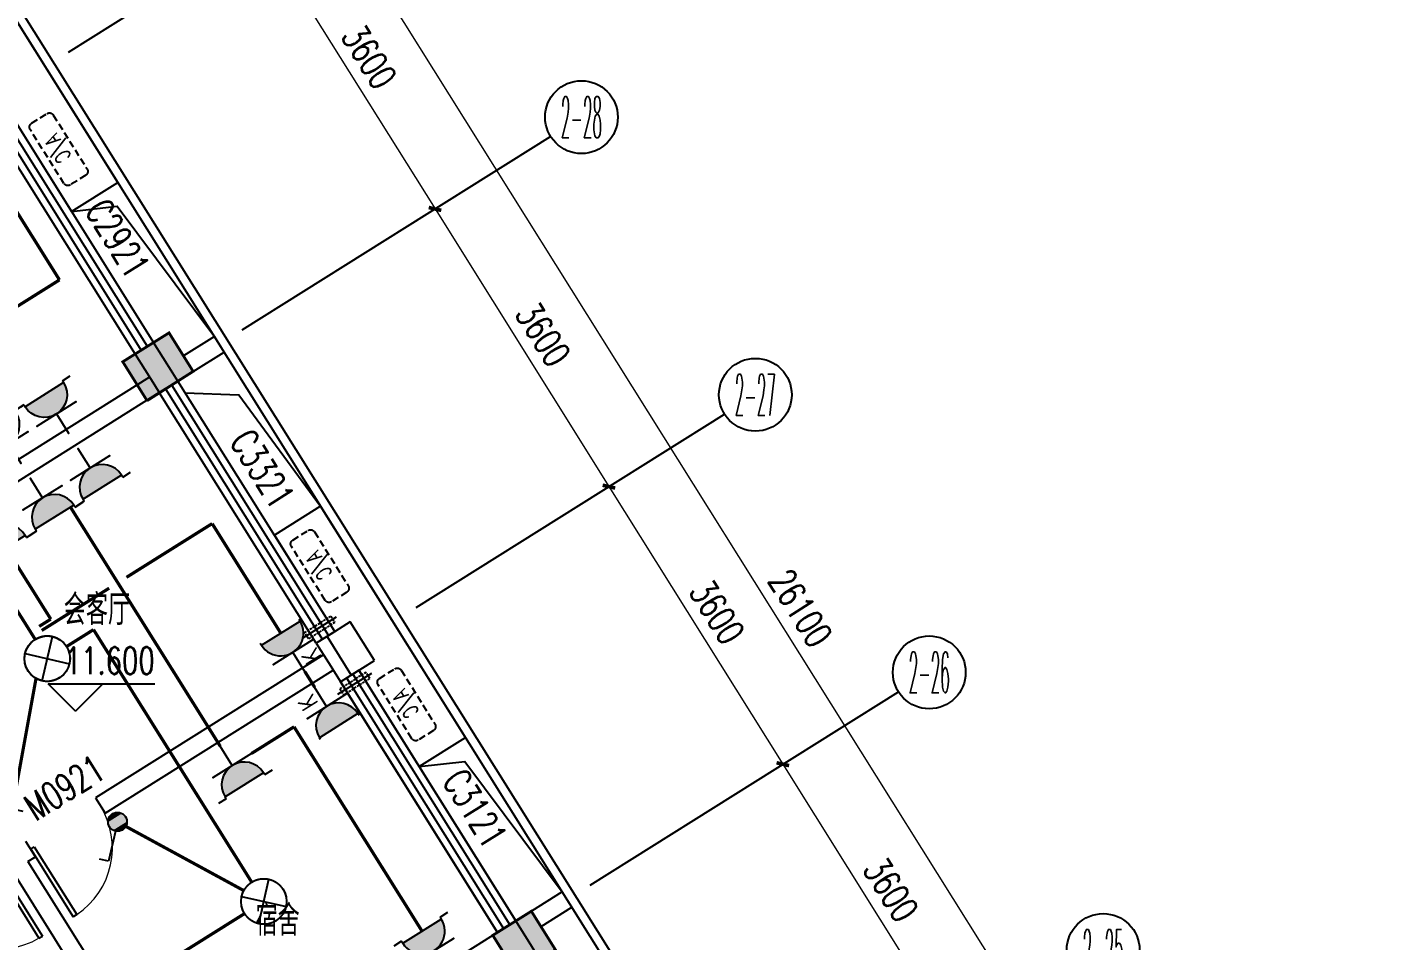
# Model space of a CAD drawing. Extents: x -9422388 to 15610651, y -1992469 to 953794.
# Drawn here: x -2627196 to -2612281, y -190929 to -180890 of the extents above; entities that cross this region are included whole.
import ezdxf
from ezdxf.enums import TextEntityAlignment as Align

# ---------------------------------------------------------------- set-up
doc = ezdxf.new("R2010")
doc.units = 0
doc.header["$LTSCALE"] = 1000
for name, pattern in [('( Hidden )', [0.375, 0.25, -0.125]), ('ACAD_ISO04W100', [30, 24, -3, 0, -3]), ('DASH', [0.35, 0.25, -0.1])]:
    doc.linetypes.add(name, pattern=pattern)
for name, color, linetype in [('A-ELEV-LIN-0.3', 30, 'Continuous'), ('A-ELEV-LIN-0.4', 40, 'Continuous'), ('A-FLOR-HVAC', 4, 'Continuous'), ('A-FLOR-OTHER2-ON', 83, 'Continuous'), ('A-SECT-DOOR', 141, 'Continuous'), ('AXIS', 3, 'Continuous'), ('AXIS_TEXT', 7, 'Continuous'), ('C-KZ', 2, 'Continuous'), ('C-Z-HATCH', 253, 'Continuous'), ('COLUMN', 9, 'Continuous'), ('DIM_ELEV', 3, 'Continuous'), ('EQUIP-插座', 3, 'Continuous'), ('EQUIP-照明', 3, 'Continuous'), ('PUB_TEXT', 7, 'Continuous'), ('TEL_TEXT', 7, 'Continuous'), ('WALL', 9, 'Continuous'), ('WINDOW', 4, 'Continuous'), ('WINDOW_TEXT', 7, 'Continuous'), ('WIRE-插座', 5, 'Continuous'), ('WIRE-照明', 1, 'Continuous')]:
    doc.layers.add(name, color=color, linetype=linetype)
doc.layers.add('建筑底图', color=8, linetype='Continuous', lineweight=5)
doc.styles.add('_TCH_AXIS', font='COMPLEX', dxfattribs={"bigfont": 'GBCBIG'})
doc.styles.add('_TCH_DIM', font='SIMPLEX', dxfattribs={"bigfont": 'GBCBIG'})
doc.styles.add('_TCH_DIM_T3', font='SIMPLEX', dxfattribs={"width": 0.705882, "bigfont": 'GBCBIG'})
doc.styles.add('_TCH_WINDOW', font='SIMPLEX', dxfattribs={"height": 3.5, "bigfont": 'GBCBIG'})
doc.styles.add('_TEL_ATTDEF', font='GBENOR', dxfattribs={"width": 0.8, "height": 3, "bigfont": 'GBCBIG'})
doc.styles.add('_TEL_DIM', font='SIMPLEX', dxfattribs={"width": 0.8, "height": 3.5, "bigfont": 'HZTXT'})
doc.styles.add('COMPLEX', font='COMPLEX')
doc.styles.get("Standard").update_dxf_attribs({"font": 'gbenor.shx', "bigfont": 'gbcbig.shx'})
doc.dimstyles.new('_TCH_ARCH&&100', dxfattribs={"dimtxt": 297.5, "dimasz": 100, "dimexe": 250, "dimexo": 300, "dimgap": 126.25, "dimtad": 1, "dimdec": 0, "dimzin": 0, "dimdsep": 46, "dimtxsty": '_TCH_DIM_T3', "dimblk": 'ARCHTICK', "dimcen": 0.09, "dimclrt": 7, "dimazin": 2, "dimtfac": 1, "dimtdec": 0, "dimtix": 1, "dimtmove": 2, "dimatfit": 3, "dimfxl": 0, "dimtolj": 1, "dimtzin": 0, "dimarcsym": 0})

# ---------------------------------------------------------------- blocks, each defined once
blk = doc.blocks.new('KTWJ1')
at = {"layer": 'A-FLOR-HVAC', "color": 0, "linetype": '( Hidden )', "ltscale": 0.3}
blk.add_lwpolyline([(152982, -14209, 0.414214), (153032, -14259), (153732, -14259, 0.414214), (153782, -14209), (153782, -14009, 0.414214), (153732, -13959), (153032, -13959, 0.414214), (152982, -14009)], format="xyb", close=True, dxfattribs=at)
at = {"layer": 'A-FLOR-HVAC', "color": 0, "style": '_TCH_WINDOW', "width": 0.705882}
blk.add_text('A/C', height=170, dxfattribs=at).set_placement((153214, -14188))
blk = doc.blocks.new('KTB')
at = {"layer": 'A-SECT-DOOR', "color": 0}
for points in [[(1060656, -376423), (1061320, -377483), (1061828, -377164), (1060235, -374622), (1059726, -374941), (1060390, -376000)], [(1064480, -382524), (1065143, -383583), (1065652, -383265), (1064059, -380723), (1063550, -381041), (1064214, -382101)]]:
    blk.add_lwpolyline(points, dxfattribs=at)
at = {"layer": 'A-FLOR-HVAC', "color": 8, "xscale": -1}
for p, rotation in [((967766, -254329), 122.0782976836109), ((970637, -258909), 122.0782976835921), ((971590, -260429), 122.0782976836109)]:
    blk.add_blockref('KTWJ1', p, dxfattribs=dict(at, rotation=rotation))
blk = doc.blocks.new('宿舍楼柱网1')
at = {"layer": 'C-Z-HATCH'}
h = blk.add_hatch(color=0, dxfattribs=at)
h.dxf.hatch_style = 1
h.paths.add_polyline_path([(649437, 161642), (649946, 161960), (649681, 162384), (649172, 162066)])
h = blk.add_hatch(color=0, dxfattribs=at)
h.dxf.hatch_style = 1
h.paths.add_polyline_path([(653505, 155340), (653929, 155605), (653664, 156029), (653240, 155764)])
at = {"layer": 'C-KZ', "color": 0, "const_width": 30}
for points in [[(649440, 161638), (649946, 161960), (649681, 162384), (649172, 162066), (649437, 161642)], [(653510, 155343), (653929, 155605), (653664, 156029), (653240, 155764), (653505, 155340)]]:
    blk.add_lwpolyline(points, dxfattribs=at)
blk = doc.blocks.new('A$C0CF77FE4')
at = {"layer": 'A-FLOR-OTHER2-ON', "color": 0, "linetype": 'ACAD_ISO04W100', "ltscale": 5}
blk.add_line((40, 440), (40, 0), dxfattribs=at)
at = {"layer": 'A-FLOR-OTHER2-ON', "color": 0, "linetype": 'DASH', "ltscale": 0.1}
blk.add_lwpolyline([(0, 390), (80, 390), (80, 50), (0, 50)], close=True, dxfattribs=at)
blk = doc.blocks.new('$DorLib2D$00000001')
at = {"color": 0}
for p, q in [((0.45, 0.975), (0.5, 0.975)), ((0.45, 0), (0.45, 0.975)), ((0.5, 0), (0.5, 0.975)), ((0.5, 0), (0.45, 0))]:
    blk.add_line(p, q, dxfattribs=at)
at = {"color": 0, "lineweight": 13}
blk.add_arc((0.475, 0), 0.975, 91.4693, 180, dxfattribs=at)
blk = doc.blocks.new('$TCHSYS$WIN2D')
at = {"color": 0}
for p, q in [((-0.5, 0.5), (0.5, 0.5)), ((-0.5, 0.5), (-0.5, -0.5)), ((0.5, 0.5), (0.5, -0.5)), ((0.5, 0.1667), (-0.5, 0.1667)), ((0.5, -0.1667), (-0.5, -0.1667)), ((-0.5, -0.5), (0.5, -0.5))]:
    blk.add_line(p, q, dxfattribs=at)
blk = doc.blocks.new('_ArchTick')
at = {"color": 0, "linetype": 'ByBlock', "const_width": 0.4}
blk.add_lwpolyline([(-0.5, -0.5), (0.5, 0.5)], dxfattribs=at)
blk = doc.blocks.new('*D639')
at = {"layer": 'AXIS', "color": 0, "lineweight": -2, "transparency": 16777216}
for p, q in [((1919589, -372524), (1922343, -370798)), ((1922131, -370931), (1935992, -393046)), ((1933450, -394639), (1936204, -392913))]:
    blk.add_line(p, q, dxfattribs=at)
at = {"layer": 'Defpoints', "color": 0, "transparency": 16777216}
for p in [(1919335, -372683), (1935992, -393046), (1933196, -394798)]:
    blk.add_point(p, dxfattribs=at)
at = {"layer": 'AXIS', "color": 0, "lineweight": -2, "transparency": 16777216, "xscale": 100, "yscale": 100, "zscale": 100}
for p, rotation in [((1922131, -370931), 122.0782976762225), ((1935992, -393046), 302.0782976762225)]:
    blk.add_blockref('_ArchTick', p, dxfattribs=dict(at, rotation=rotation))
at = {"layer": 'AXIS', "color": 7, "transparency": 16777216, "insert": (1929295, -381842), "char_height": 297.5, "attachment_point": 5, "rotation": 302.0783, "style": '_TCH_DIM_T3'}
blk.add_mtext('\\A1;26100', dxfattribs=at)
blk = doc.blocks.new('*D644')
at = {"layer": 'AXIS', "color": 0, "lineweight": -2, "transparency": 16777216}
for p, q in [((1927237, -384725), (1929312, -383424)), ((1929101, -383557), (1931012, -386607)), ((1929148, -387776), (1931224, -386475))]:
    blk.add_line(p, q, dxfattribs=at)
at = {"layer": 'Defpoints', "color": 0, "transparency": 16777216}
for p in [(1926982, -384885), (1931012, -386607), (1928894, -387935)]:
    blk.add_point(p, dxfattribs=at)
at = {"layer": 'AXIS', "color": 0, "lineweight": -2, "transparency": 16777216, "xscale": 100, "yscale": 100, "zscale": 100}
for p, rotation in [((1929101, -383557), 122.0782976762216), ((1931012, -386607), 302.0782976762216)]:
    blk.add_blockref('_ArchTick', p, dxfattribs=dict(at, rotation=rotation))
at = {"layer": 'AXIS', "color": 7, "transparency": 16777216, "insert": (1930290, -384936), "char_height": 297.5, "attachment_point": 5, "rotation": 302.0783, "style": '_TCH_DIM_T3'}
blk.add_mtext('\\A1;3600', dxfattribs=at)
blk = doc.blocks.new('*D645')
at = {"layer": 'AXIS', "color": 0, "lineweight": -2, "transparency": 16777216}
for p, q in [((1925325, -381675), (1927401, -380374)), ((1927189, -380507), (1929101, -383557)), ((1927237, -384725), (1929312, -383424))]:
    blk.add_line(p, q, dxfattribs=at)
at = {"layer": 'Defpoints', "color": 0, "transparency": 16777216}
for p in [(1925070, -381834), (1929101, -383557), (1926982, -384885)]:
    blk.add_point(p, dxfattribs=at)
at = {"layer": 'AXIS', "color": 0, "lineweight": -2, "transparency": 16777216, "xscale": 100, "yscale": 100, "zscale": 100}
for p, rotation in [((1927189, -380507), 122.0782976762225), ((1929101, -383557), 302.0782976762225)]:
    blk.add_blockref('_ArchTick', p, dxfattribs=dict(at, rotation=rotation))
at = {"layer": 'AXIS', "color": 7, "transparency": 16777216, "insert": (1928378, -381886), "char_height": 297.5, "attachment_point": 5, "rotation": 302.0783, "style": '_TCH_DIM_T3'}
blk.add_mtext('\\A1;3600', dxfattribs=at)
blk = doc.blocks.new('*D646')
at = {"layer": 'AXIS', "color": 0, "lineweight": -2, "transparency": 16777216}
for p, q in [((1923413, -378625), (1925489, -377324)), ((1925277, -377456), (1927189, -380507)), ((1925325, -381675), (1927401, -380374))]:
    blk.add_line(p, q, dxfattribs=at)
at = {"layer": 'Defpoints', "color": 0, "transparency": 16777216}
for p in [(1923159, -378784), (1927189, -380507), (1925070, -381834)]:
    blk.add_point(p, dxfattribs=at)
at = {"layer": 'AXIS', "color": 0, "lineweight": -2, "transparency": 16777216, "xscale": 100, "yscale": 100, "zscale": 100}
for p, rotation in [((1925277, -377456), 122.078297676224), ((1927189, -380507), 302.078297676224)]:
    blk.add_blockref('_ArchTick', p, dxfattribs=dict(at, rotation=rotation))
at = {"layer": 'AXIS', "color": 7, "transparency": 16777216, "insert": (1926466, -378835), "char_height": 297.5, "attachment_point": 5, "rotation": 302.0783, "style": '_TCH_DIM_T3'}
blk.add_mtext('\\A1;3600', dxfattribs=at)
blk = doc.blocks.new('*D647')
at = {"layer": 'AXIS', "color": 0, "lineweight": -2, "transparency": 16777216}
for p, q in [((1921501, -375574), (1923577, -374273)), ((1923365, -374406), (1925277, -377456)), ((1923413, -378625), (1925489, -377324))]:
    blk.add_line(p, q, dxfattribs=at)
at = {"layer": 'Defpoints', "color": 0, "transparency": 16777216}
for p in [(1921247, -375734), (1925277, -377456), (1923159, -378784)]:
    blk.add_point(p, dxfattribs=at)
at = {"layer": 'AXIS', "color": 0, "lineweight": -2, "transparency": 16777216, "xscale": 100, "yscale": 100, "zscale": 100}
for p, rotation in [((1923365, -374406), 122.0782976762219), ((1925277, -377456), 302.0782976762218)]:
    blk.add_blockref('_ArchTick', p, dxfattribs=dict(at, rotation=rotation))
at = {"layer": 'AXIS', "color": 7, "transparency": 16777216, "insert": (1924554, -375785), "char_height": 297.5, "attachment_point": 5, "rotation": 302.0783, "style": '_TCH_DIM_T3'}
blk.add_mtext('\\A1;3600', dxfattribs=at)
blk = doc.blocks.new('*D648')
at = {"layer": 'AXIS', "color": 0, "lineweight": -2, "transparency": 16777216}
for p, q in [((1919589, -372524), (1921665, -371223)), ((1921453, -371356), (1923365, -374406)), ((1921501, -375574), (1923577, -374273))]:
    blk.add_line(p, q, dxfattribs=at)
at = {"layer": 'Defpoints', "color": 0, "transparency": 16777216}
for p in [(1919335, -372683), (1923365, -374406), (1921247, -375734)]:
    blk.add_point(p, dxfattribs=at)
at = {"layer": 'AXIS', "color": 0, "lineweight": -2, "transparency": 16777216, "xscale": 100, "yscale": 100, "zscale": 100}
for p, rotation in [((1921453, -371356), 122.078297676223), ((1923365, -374406), 302.078297676223)]:
    blk.add_blockref('_ArchTick', p, dxfattribs=dict(at, rotation=rotation))
at = {"layer": 'AXIS', "color": 7, "transparency": 16777216, "insert": (1922642, -372735), "char_height": 297.5, "attachment_point": 5, "rotation": 302.0783, "style": '_TCH_DIM_T3'}
blk.add_mtext('\\A1;3600', dxfattribs=at)
blk = doc.blocks.new('_AXISO')
at = {"color": 0}
blk.add_circle((0, 0), 0.5, dxfattribs=at)
at = {"layer": 'AXIS_TEXT', "color": 0, "style": 'COMPLEX', "width": 1.041667}
blk.add_attdef('A', text='', height=0.56, dxfattribs=at).set_placement((-0.25, -0.28), (0.25, -0.28), align=Align.FIT)
blk = doc.blocks.new('$equip$00001240')
for p, q in [((-0.5, 1.05), (-0.7, 1.05)), ((-0.5, 1.05), (-0.5, 1)), ((-0.5, 1), (0.5, 1)), ((0.5, 1.05), (0.7, 1.05)), ((0.5, 1.05), (0.5, 1)), ((-0.5, 0.5), (0.5, 0.5)), ((0, 0.5), (0, 0))]:
    blk.add_line(p, q)
blk.add_arc((0, 1), 0.5, 180, 0)
for points in [[(0.433, 0.75), (-0.433, 0.75), (0.5, 1), (-0.5, 1)], [(0.25, 0.567), (-0.25, 0.567), (0.433, 0.75), (-0.433, 0.75)], [(0, 0.5), (0, 0.5), (0.25, 0.567), (-0.25, 0.567)]]:
    blk.add_solid(points)
at = {"layer": 'EQUIP-照明'}
for p in [(0, 1), (-0.5, 0.5), (0.5, 0.5), (0, 0)]:
    blk.add_point(p, dxfattribs=at)
at = {"layer": 'EQUIP-照明', "flags": 9}
blk.add_attdef('A', (0, 0), '', height=0.00002, dxfattribs=at)
blk = doc.blocks.new('$equip$00002539')
for p, q in [((-0.354, 0.354), (0.354, -0.354)), ((0.354, 0.354), (-0.354, -0.354))]:
    blk.add_line(p, q)
at = {"const_width": 0.04}
blk.add_lwpolyline([(-0.5, 0, 1), (0.5, 0, 1), (-0.5, 0, 0.911406)], format="xyb", dxfattribs=at)
blk.add_circle((0, 0), 0.5)
for p in [(0, 0.5), (-0.5, 0), (0.5, 0), (0, -0.5)]:
    blk.add_point(p)
at = {"color": 7, "style": '_TEL_DIM', "flags": 1}
blk.add_attdef('A', text='', height=0.00002, dxfattribs=at).set_placement((0, 0), align=Align.MIDDLE_CENTER)
blk = doc.blocks.new('$equip$00001764')
for p, q in [((-0.5, 1.05), (-0.5, 1)), ((-0.5, 1), (0.5, 1)), ((0.5, 1.05), (0.5, 1)), ((0.5, 0.5), (-0.5, 0.5)), ((0, 0.5), (0, 0))]:
    blk.add_line(p, q)
blk.add_arc((0, 1), 0.5, 180, 0)
for p in [(-0.5, 0.5), (0.5, 0.5), (0, 0)]:
    blk.add_point(p)
for points in [[(0.433, 0.75), (-0.433, 0.75), (0.5, 1), (-0.5, 1)], [(0.25, 0.567), (-0.25, 0.567), (0.433, 0.75), (-0.433, 0.75)], [(0, 0.5), (0, 0.5), (0.25, 0.567), (-0.25, 0.567)]]:
    blk.add_solid(points)
at = {"color": 7, "style": '_TEL_DIM'}
blk.add_attdef('$TEXT$', text='', height=0.4, dxfattribs=at).set_placement((0.303, 0.211), align=Align.MIDDLE_CENTER)
at = {"color": 7, "style": '_TEL_DIM', "flags": 1}
blk.add_attdef('A', text='', height=0.00002, dxfattribs=at).set_placement((0, 0), align=Align.MIDDLE_CENTER)
blk = doc.blocks.new('$equip$00001962')
for p, q in [((0.147, 0.356), (0.625, 0.833)), ((0.625, 0.833), (0.766, 0.692))]:
    blk.add_line(p, q)
blk.add_circle((0, 0.208), 0.208)
for p in [(0, 0.417), (-0.208, 0.208), (0, 0), (0.208, 0.208)]:
    blk.add_point(p)
for points in [[(-0.18, 0.313), (0.18, 0.313), (-0.208, 0.208), (0.208, 0.208)], [(-0.104, 0.389), (0.104, 0.389), (-0.18, 0.313), (0.18, 0.313)], [(0, 0.417), (0, 0.417), (-0.104, 0.389), (0.104, 0.389)], [(-0.18, 0.104), (0.18, 0.104), (-0.208, 0.208), (0.208, 0.208)], [(-0.104, 0.028), (0.104, 0.028), (-0.18, 0.104), (0.18, 0.104)], [(0, 0), (0, 0), (-0.104, 0.028), (0.104, 0.028)]]:
    blk.add_solid(points)
at = {"layer": 'TEL_TEXT', "style": '_TEL_DIM', "flags": 1}
blk.add_attdef('A', text='', height=0.00002, dxfattribs=at).set_placement((0, 0), align=Align.MIDDLE_CENTER)
blk = doc.blocks.new('4444')
at = {"layer": 'A-ELEV-LIN-0.3', "color": 8}
for points in [[(1910300.1, -378228), (1910300.1, -378228, -0.4142136), (1910521.4, -377263.1), (1917469.5, -372908.3, -0.4142136), (1919537.1, -373382.6), (1932807.3, -394555, -0.2728148), (1932848.7, -396077.9), (1928630, -403701.1, -0.2728148), (1927317.5, -404474.7), (1876130.2, -404474.7, -0.4142134), (1874530.2, -402874.7), (1874530.2, -394774.7, -0.4142137), (1875230.2, -394074.7), (1875230.2, -394074.7)], [(1910384.8, -378174.9), (1910384.8, -378174.9, -0.4142136), (1910574.5, -377347.8), (1917522.6, -372993, -0.4142136), (1919452.3, -373435.7), (1932722.6, -394608.1, -0.2728148), (1932761.2, -396029.5), (1928542.5, -403652.6, -0.2728148), (1927317.5, -404374.7), (1904330.2, -404374.7)]]:
    blk.add_lwpolyline(points, format="xyb", dxfattribs=at)
for points in [[(1922957.5, -379028.1), (1922851.2, -378858.6), (1922512.3, -379071), (1922618.5, -379240.5)], [(1926781.2, -385128.8), (1926675, -384959.3), (1926336.1, -385171.8), (1926442.3, -385341.2)]]:
    blk.add_lwpolyline(points, close=True, dxfattribs=at)
at = {"layer": 'A-ELEV-LIN-0.4', "color": 8}
for points in [[(1921280.7, -377482.6), (1921781.5, -377425.4), (1922851.2, -378858.6)], [(1922530.7, -379475), (1923119.9, -379498.5), (1924019.6, -380722.7)], [(1925104.5, -383583.3), (1925605.3, -383526.1), (1926675, -384959.3)]]:
    blk.add_lwpolyline(points, dxfattribs=at)
at = {"layer": 'AXIS', "color": 8}
for p, q in [((1921246.7, -375733.6), (1924636, -373609.3)), ((1923158.5, -378784), (1926547.8, -376659.7)), ((1925070.4, -381834.4), (1928459.7, -379710.1)), ((1926982.3, -384884.7), (1930371.6, -382760.4))]:
    blk.add_line(p, q, dxfattribs=at)
at = {"layer": 'COLUMN', "color": 8}
for p, q in [((1924344.5, -381994.3), (1924090.3, -382153.6)), ((1924610.1, -382418), (1924344.5, -381994.3)), ((1924090.3, -382153.6), (1924355.9, -382577.3)), ((1924355.9, -382577.3), (1924610.1, -382418))]:
    blk.add_line(p, q, dxfattribs=at)
at = {"layer": 'DIM_ELEV', "color": 8}
for p, q in [((1921325.5, -382973.5), (1921025.5, -382673.5)), ((1921025.5, -382673.5), (1922196.3, -382673.5)), ((1921325.5, -382973.5), (1921625.5, -382673.5))]:
    blk.add_line(p, q, dxfattribs=at)
at = {"layer": 'WALL', "color": 8}
for p, q in [((1922183.5, -378923), (1921980.2, -379050.5)), ((1922396, -379262), (1922183.5, -378923)), ((1921980.2, -379050.5), (1922192.6, -379389.4)), ((1922449.1, -379346.7), (1922396, -379262)), ((1922139.5, -379304.7), (1916021.8, -383139.1)), ((1922192.6, -379389.4), (1922245.7, -379474.2)), ((1922245.7, -379474.2), (1922449.1, -379346.7)), ((1922245.7, -379474.2), (1916128, -383308.6)), ((1924090.3, -382153.6), (1923971.7, -382228)), ((1923971.7, -382228), (1924104.5, -382439.8)), ((1924051.4, -382355.1), (1921543.3, -383927.1)), ((1921649.5, -384096.5), (1924157.6, -382524.5)), ((1924104.5, -382439.8), (1925963.2, -385405.4)), ((1924440.6, -382524.2), (1926166.6, -385278)), ((1921543.3, -383927.1), (1921649.5, -384096.5)), ((1920886.9, -384574.5), (1920780.7, -384405)), ((1920802.2, -384627.6), (1920886.9, -384574.5)), ((1920802.2, -384627.6), (1922607.9, -387508.5)), ((1920632.7, -384733.8), (1922438.4, -387614.7)), ((1926166.6, -385278), (1922607.9, -387508.5)), ((1926697.7, -386125.3), (1926166.6, -385278))]:
    blk.add_line(p, q, dxfattribs=at)
at = {"color": 8}
blk.add_blockref('宿舍楼柱网1', (1272672.3, -541201.1), dxfattribs=at)
at = {"layer": 'A-FLOR-OTHER2-ON', "color": 8, "linetype": 'DASH', "rotation": 122.0783001587689}
blk.add_blockref('A$C0CF77FE4', (1924216.1, -381972.4), dxfattribs=at)
at = {"layer": 'A-FLOR-OTHER2-ON', "color": 8, "linetype": 'DASH', "xscale": -1, "rotation": 122.0783001587689}
blk.add_blockref('A$C0CF77FE4', (1924560.1, -382521.2), dxfattribs=at)
at = {"layer": 'A-SECT-DOOR', "color": 8}
blk.add_blockref('KTB', (859961, 0), dxfattribs=at)
at = {"layer": 'AXIS', "color": 8}
ref = blk.add_blockref('_AXISO', (1926886.8, -376447.3), dxfattribs=dict(at, xscale=800, yscale=800, zscale=800))
ref.add_attrib('A', '2-28', dxfattribs={"layer": 'AXIS_TEXT', "color": 8, "height": 452.55, "style": '_TCH_AXIS', "width": 0.2625}).set_placement((1926660.5, -376673.5), (1927113, -376673.5), align=Align.FIT)
ref = blk.add_blockref('_AXISO', (1928798.6, -379497.6), dxfattribs=dict(at, xscale=800, yscale=800, zscale=800))
ref.add_attrib('A', '2-27', dxfattribs={"layer": 'AXIS_TEXT', "color": 8, "height": 452.55, "style": '_TCH_AXIS', "width": 0.2625}).set_placement((1928572.4, -379723.9), (1929024.9, -379723.9), align=Align.FIT)
ref = blk.add_blockref('_AXISO', (1930710.5, -382548), dxfattribs=dict(at, xscale=800, yscale=800, zscale=800))
ref.add_attrib('A', '2-26', dxfattribs={"layer": 'AXIS_TEXT', "color": 8, "height": 452.55, "style": '_TCH_AXIS', "width": 0.2625}).set_placement((1930484.3, -382774.3), (1930936.8, -382774.3), align=Align.FIT)
ref = blk.add_blockref('_AXISO', (1932622.4, -385598.4), dxfattribs=dict(at, xscale=800, yscale=800, zscale=800))
ref.add_attrib('A', '2-25', dxfattribs={"layer": 'AXIS_TEXT', "color": 8, "height": 452.55, "style": '_TCH_AXIS', "width": 0.2625}).set_placement((1932396.1, -385824.6), (1932848.7, -385824.6), align=Align.FIT)
at = {"layer": 'WINDOW', "color": 8}
ref = blk.add_blockref('$TCHSYS$WIN2D', (1921298.5, -377737), dxfattribs=dict(at, xscale=2950, yscale=240, zscale=2950, rotation=302.0782976762235))
ref.add_attrib('A', 'C2921', (1921421.1, -377473.8), dxfattribs={"layer": 'WINDOW_TEXT', "color": 8, "height": 297.5, "rotation": 302.0783, "style": '_TCH_WINDOW', "width": 0.705882})
ref = blk.add_blockref('$TCHSYS$WIN2D', (1923210.4, -380787.3), dxfattribs=dict(at, xscale=3250, yscale=-240, zscale=3250, rotation=122.078297676223))
ref.add_attrib('A', 'C3321', (1923011.8, -380007.5), dxfattribs={"layer": 'WINDOW_TEXT', "color": 8, "height": 297.5, "rotation": 302.0783, "style": '_TCH_WINDOW', "width": 0.705882})
ref = blk.add_blockref('$TCHSYS$WIN2D', (1925202, -383964.9), dxfattribs=dict(at, xscale=-3250.245230073956, yscale=-240, zscale=-3250.245230073956, rotation=302.0782976762235))
ref.add_attrib('A', 'C3121', (1925350.1, -383739.1), dxfattribs={"layer": 'WINDOW_TEXT', "color": 8, "height": 297.5, "rotation": 302.0783, "style": '_TCH_WINDOW', "width": 0.705882})
ref = blk.add_blockref('$DorLib2D$00000001', (1921215.1, -384250.8), dxfattribs=dict(at, xscale=900, yscale=900, zscale=900, rotation=212.0782976762205))
ref.add_attrib('A', 'M0921', (1920887.4, -384189.2), dxfattribs={"layer": 'WINDOW_TEXT', "color": 8, "height": 297.5, "rotation": 32.0783, "style": '_TCH_WINDOW', "width": 0.705882})
ref = blk.add_blockref('$DorLib2D$00000001', (1920113.6, -384941.2), dxfattribs=dict(at, xscale=-900, yscale=900, zscale=-900, rotation=212.0782976762193))
ref.add_attrib('A', 'M0921', (1919870.6, -384826.5), dxfattribs={"layer": 'WINDOW_TEXT', "color": 8, "height": 297.5, "rotation": 32.0783, "style": '_TCH_WINDOW', "width": 0.705882})
at = {"layer": 'DIM_ELEV', "color": 7, "style": '_TCH_DIM', "width": 0.705882}
blk.add_text('11.600', height=297.5, dxfattribs=at).set_placement((1921206.3, -382568.5))
at = {"layer": 'PUB_TEXT', "color": 8, "style": '_TCH_DIM'}
for s, p in [('会客厅', (1921195.9, -382028)), ('宿舍', (1923304.2, -385441.5))]:
    blk.add_text(s, height=337.59, dxfattribs=at).set_placement(p)
at = {"layer": 'AXIS', "color": 8}
for p1, p2, distance, picture, middle in [((1919334.8, -372683.3), (1933195.9, -394798.4), 3300, '*D639', (1929294.5, -381842.2)), ((1919334.8, -372683.3), (1921246.7, -375733.6), 2500, '*D648', (1922642, -372734.7)), ((1921246.7, -375733.6), (1923158.5, -378784), 2500, '*D647', (1924553.9, -375785.1)), ((1923158.5, -378784), (1925070.4, -381834.4), 2500, '*D646', (1926465.8, -378835.5)), ((1925070.4, -381834.4), (1926982.3, -384884.7), 2500, '*D645', (1928377.7, -381885.8)), ((1926982.3, -384884.7), (1928894.2, -387935.1), 2500, '*D644', (1930289.6, -384936.2))]:
    dim = blk.add_aligned_dim(p1=p1, p2=p2, distance=distance, dimstyle='_TCH_ARCH&&100', dxfattribs=at)
    dim.commit()
    dim.dimension.update_dxf_attribs({"geometry": picture, "text_midpoint": middle})

msp = doc.modelspace()

# ---------------------------------------------------------------- linework, layer by layer
at = {"layer": 'WIRE-插座', "linetype": 'Continuous', "const_width": 35}
for points in [[(-2627594.19712, -182463.77275), (-2626840.06683, -183666.97161)], [(-2626840.06683, -183666.97161), (-2627781.65727, -184257.1333)], [(-2625072.89097, -188790.7457), (-2626719.23182, -186164.044)], [(-2625161.86138, -186344.51274), (-2626103.45183, -186934.67443)], [(-2624407.73109, -187547.7116), (-2625161.86138, -186344.51274)], [(-2626935.77276, -187394.12876), (-2627428.23005, -186608.42362)], [(-2626294.09953, -187054.16691), (-2627035.50711, -187518.85976)], [(-2626935.77276, -187394.12876), (-2627063.50593, -187474.18822)], [(-2624035.97672, -188140.8378), (-2624142.19226, -187971.37317)], [(-2624261.62499, -188577.31444), (-2624728.29077, -188869.80707)], [(-2622854.26916, -190822.72077), (-2624261.62499, -188577.31444)]]:
    msp.add_lwpolyline(points, dxfattribs=at)
at = {"layer": 'WIRE-照明', "linetype": 'Continuous', "const_width": 35}
for points in [[(-2627107.19794, -187616.31197), (-2627483.62921, -187015.72388)], [(-2626465.93197, -187509.66025), (-2626762.49501, -187695.53739)], [(-2624726.48987, -190284.90317), (-2626465.93197, -187509.66025)], [(-2627418.84785, -189811.33111), (-2627098.03593, -188045.44717)], [(-2624813.32505, -190377.26086), (-2626110.83549, -189671.36674)], [(-2624805.55124, -190629.50337), (-2627559.35145, -192355.5058)]]:
    msp.add_lwpolyline(points, dxfattribs=at)

# ---------------------------------------------------------------- block references
at = {"layer": 'EQUIP-插座'}
for p, xscale, yscale, zscale, rotation in [((-2626741.25094, -185351.71385), -500, 500.0000000000001, 500.0000000000001, 32.07829767622559), ((-2627265.95835, -185680.5853), -500, 500.0000000000001, 500.0000000000001, 32.07829767622559), ((-2626635.03541, -185521.17848), 500.0000000000001, 500.0000000000001, 500.0000000000001, 212.0782976762183), ((-2627159.74281, -185850.04993), 500.0000000000001, 500.0000000000001, 500.0000000000001, 212.0782976762183), ((-2627693.76567, -186184.76003), 500.0000000000001, 500.0000000000001, 500.0000000000001, 212.0782976762183), ((-2625072.89097, -188790.7457), 500.0000000000001, 500.0000000000001, 500.0000000000001, 212.0782976762183), ((-2622588.73033, -191246.38234), 499.9999999999999, 499.9999999999999, 499.9999999999999, 32.07829767621818)]:
    msp.add_blockref('$equip$00001240', p, dxfattribs=dict(at, xscale=xscale, yscale=yscale, zscale=zscale, rotation=rotation))
ref = msp.add_blockref('$equip$00001764', (-2624142.19226, -187971.37317), dxfattribs=dict(at, xscale=499.9999999999999, yscale=499.9999999999999, zscale=499.9999999999999, rotation=32.07829767621829))
ref.add_attrib('$TEXT$', 'K', dxfattribs={"layer": '0', "color": 7, "height": 200, "rotation": 122.078297676, "style": '_TEL_ATTDEF'}).set_placement((-2624069.83172, -187801.4978), align=Align.MIDDLE_CENTER)
ref = msp.add_blockref('$equip$00001764', (-2624035.97672, -188140.8378), dxfattribs=dict(at, xscale=500.0000000000001, yscale=500.0000000000001, zscale=500.0000000000001, rotation=212.0782976762183))
ref.add_attrib('$TEXT$', 'K', dxfattribs={"layer": '0', "color": 7, "height": 200, "rotation": 122.078297676, "style": '_TEL_ATTDEF'}).set_placement((-2624108.33726, -188310.71317), align=Align.MIDDLE_CENTER)
at = {"layer": 'EQUIP-照明'}
for name, p, xscale, yscale, zscale, rotation in [('$equip$00002539', (-2626974.42852, -187828.14276), 499.9999999999999, 499.9999999999999, 499.9999999999999, 122.0782976762184), ('$equip$00001962', (-2627382.14667, -190002.08302), 499.9999999999999, 499.9999999999999, 499.9999999999999, 32.07829767621829), ('$equip$00001962', (-2626257.658, -189533.32346), 500.0000000000001, 500.0000000000001, 500.0000000000001, 212.0782976762183), ('$equip$00002539', (-2624593.72045, -190496.73395), 499.9999999999999, 499.9999999999999, 499.9999999999999, 122.0782976762184)]:
    msp.add_blockref(name, p, dxfattribs=dict(at, xscale=xscale, yscale=yscale, zscale=zscale, rotation=rotation))
at = {"layer": '建筑底图', "color": 8}
msp.add_blockref('4444', (-4547988.93389, 194568.76239), dxfattribs=at)

doc.saveas('drawing.dxf')
